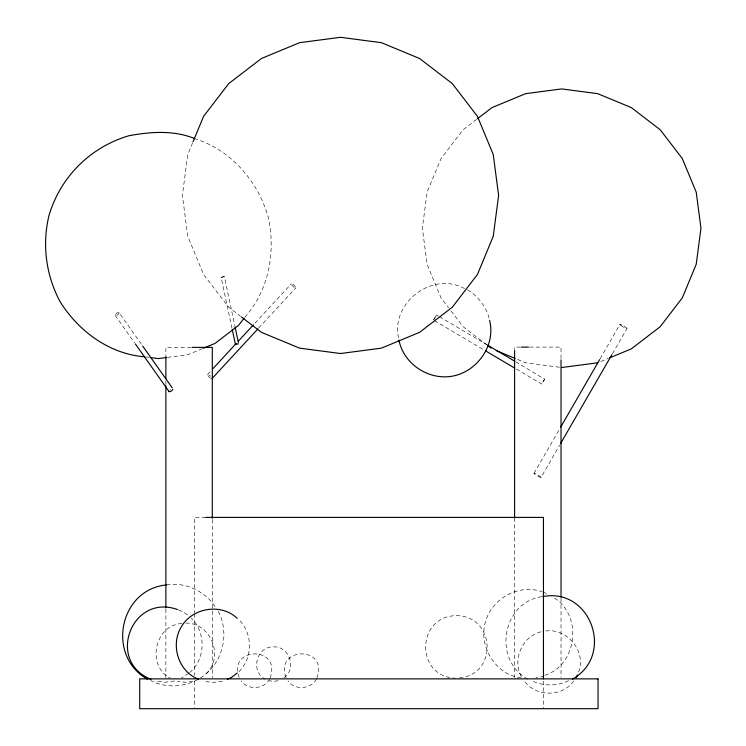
<?xml version="1.0" encoding="UTF-8"?>
<svg xmlns="http://www.w3.org/2000/svg" width="746" height="746" viewBox="0 0 746 746"><rect width="100%" height="100%" fill="white"/><g stroke="black" fill="none" stroke-linecap="round" stroke-linejoin="round"><path stroke-width="0.56" stroke-dasharray="3.73 2.8" d="M433.417 319.978L436.317 314.989L438.471 316.09M515.626 361.707L544.673 379.238L541.68 384.05L515.626 368.645M192.608 142.84L187.778 154.497L182.388 195.415L187.778 236.342L203.574 274.472L228.705 307.221L240.529 316.295M270.052 678.011C282.314 644.842 225.572 646.586 239.783 679.056M316.91 678.011C329.173 644.842 272.439 646.586 286.641 679.056M578.551 672.081C587.13 650.68 565.356 625.847 542.995 631.554M435.701 316.836L436.466 314.905M533.959 473.384L559.584 429.006M600.166 358.705L619.991 324.379M540.999 477.459A4.103 0.532 30 0 0 536.402 474.148A4.103 0.532 30 0 0 535.143 474.484A4.103 0.532 30 0 0 540.999 477.459L559.659 445.138M612.438 353.716L627.032 328.445M434.927 318.169L435.328 317.498M232.034 328.436L221.17 277.335L222.336 276.831L224.378 276.663L234.757 325.489M224.332 276.738L221.17 277.335M434.526 318.794L433.846 319.726M244.791 317.246C269.213 290.119 276.085 250.852 267.898 215.874C257.435 181.064 231.297 150.403 196.151 139.194M206.138 673.619C224.732 656.443 210.512 622.108 185.222 623.106M238.934 671.708C252.95 657.869 252.95 633.513 238.934 619.674M269.623 679.056C264.056 689.36 247.821 690.582 241.154 680.837M316.481 679.056C310.914 689.36 294.689 690.582 288.012 680.837M573.721 680.986C562.596 697.221 535.563 697.221 524.438 680.986M207.481 374.576L210.642 371.144M254.927 323.214L291.313 283.834M258.694 328.035L295.864 287.807M476.685 119.351L463.163 129.72L441.026 158.572L427.104 192.17L422.357 228.229L427.104 264.28L441.026 297.878L448.635 307.8M188.738 673.256L181.52 678.077M189.605 672.584C205.709 659.231 206.176 632.58 191.34 618.033M200.394 677.909C223.119 664.22 230.57 632.328 217.31 609.566M284.03 677.648C297.178 668.854 289.383 646.111 273.633 646.866C256.708 646.111 249.975 671.213 265.017 679.019M544.729 378.977L541.68 384.05M202.455 348.624L187.74 354.723L167.421 357.39M600.875 361.484L608.223 358.434M197.615 679.681C183.236 687.364 165.258 688.138 150.701 680.529M540.971 631.825C521.706 636.608 511.709 660.742 521.948 677.741M543.993 675.717L540.067 677.34L535.852 677.9M544.972 675.307C577.106 664.723 582.934 615.851 554.231 597.947M568.601 680.725C557.197 686.339 543.107 686.339 531.702 680.725M166.526 584.929C185.605 581.656 205.775 591.531 215.958 607.813M181.94 623.535C154.525 624.85 146.104 665.805 170.424 678.319M541.727 596.707C501.965 602.526 492.556 660.145 527.776 679.093M174.461 681.005L164.726 682.282L154.981 681.005M192.878 681.275L185.222 682.282L177.567 681.275M222.439 681.229L212.918 682.487L203.397 681.229M278.09 680.744L273.633 681.331L269.175 680.744M459.415 677.89C498.281 674.515 495.297 615.683 456.375 615.646C416.137 615.954 415.102 676.762 455.368 678.161M520.484 347.104L514.609 347.104L514.609 349.38M529.567 347.104L561.029 347.104L561.029 358.733M191.088 347.375L165.873 347.375L165.873 356.681M205.7 517.398L194.305 517.398L194.305 612.653M559.416 367.237L525.613 362.789L516.167 358.873M145.983 356.942L149.368 357.39M521.109 677.9C495.792 674.785 478.419 646.847 485.264 622.537C491.4 598.749 518.74 583.465 542.025 591.709M464.506 288.571C432.447 270.621 389.766 303.361 398.812 338.982M543.013 592.11L547.918 594.142M178.499 609.967L183.544 612.056L189.605 616.709M439.469 316.686L486.569 344.531M434.461 320.659L483.557 349.688M467.574 289.84C478.466 296.694 487.11 307.566 489.581 320.332M486.606 344.717L463.163 326.729L449.325 308.695M119.099 312.677A2.387 0.905 -35.3 0 1 116.544 315.39A2.387 0.905 -35.3 0 1 115.751 314.029A2.387 0.905 -35.3 0 1 119.099 312.677L141.973 345.034M115.173 315.381L134.681 342.983M561.029 598.339L561.029 677.433M543.452 681.163L543.452 708.7M514.609 517.892L514.609 677.433M212.302 519.514L212.302 677.704M194.305 613.818L194.305 675.382M194.305 681.163L194.305 707.553M165.873 381.103L165.873 384.591M165.873 609.081L165.873 677.704M170.004 389.748A2.387 0.905 -35.3 0 1 170.498 389.375M210.624 378.259A3.04 0.821 42.7 0 1 207.463 374.697A3.04 0.821 42.7 0 1 210.652 376.273M621.101 325.592A4.103 0.532 30 0 0 626.957 328.566A4.103 0.532 30 0 0 622.36 325.256A4.103 0.532 30 0 0 621.101 325.592M291.751 285A3.04 0.821 42.7 0 0 295.705 287.947A3.04 0.821 42.7 0 0 293.299 284.515A3.04 0.821 42.7 0 0 291.751 285"/><path stroke-width="1.12" d="M193.046 141.777L203.574 116.357L228.705 83.608L261.445 58.486L299.584 42.69L340.502 37.3L381.43 42.69L419.56 58.486L452.309 83.608L477.44 116.357L493.237 154.497L498.617 195.415L493.237 236.342L477.44 274.472L452.309 307.221L419.56 332.352L381.43 348.14L340.502 353.529L299.584 348.14L261.445 332.352L241.434 316.994M576.21 677.741L577.376 674.906M560.74 426.992L599.663 359.591M560.75 443.255L611.934 354.602M238.422 343.831L235.41 344.335L236.193 343.943M244.101 318.15L238.552 325.377L215.081 343.393L203.509 348.186M213.02 368.58L235.95 343.757M238.319 341.192L253.351 324.92M212.032 378.539L257.902 328.893M477.589 118.651L492.015 107.583L525.613 93.67L561.663 88.923L597.723 93.67L631.321 107.583L660.173 129.72L682.31 158.572L696.223 192.17L700.97 228.229L696.223 264.28L682.31 297.878L660.173 326.729L631.321 348.867L609.268 358.005M237.247 673.004L231.316 677.554L227.371 679.186M572.527 679.093C614.965 655.202 590.795 587.261 542.78 596.567M166.293 357.539L158.394 358.584L150.496 357.539M561.663 367.536L597.723 362.789M166.526 584.929C119.062 589.415 106.184 656.312 147.624 679.261M521.407 347.104L528.448 347.104M192.095 347.375L212.302 347.375L212.302 518.358M205.7 517.398L543.452 517.398L543.452 678.869M144.855 356.802C109.634 354.201 78.619 331.271 60.221 301.897C46.01 275.563 41.99 244.986 48.891 215.874C60.184 177.138 90.313 146.999 129.058 135.716C150.813 131.669 174.266 130.046 195.098 138.765M496.211 350.611L515.113 358.434M177.492 609.547C131.772 593.061 105.783 661.301 150.944 679.326M198.464 679.186C178.555 671.689 170.284 645.374 181.054 627.293C191.89 607.748 221.012 602.777 237.247 618.369M487.567 345.118L514.628 361.12M485.562 350.872L514.628 368.058M487.502 345.407L491.11 348.177M142.645 345.985L172.251 387.855M135.352 343.934L168.997 391.51M234.999 326.627L238.384 342.526M232.276 329.573L235.41 344.335M489.581 320.332C496.668 348.158 472.796 377.317 444.271 376.823C423.066 376.721 402.989 361.045 398.951 340.083M561.029 359.898L561.029 597.182M514.609 350.517L514.609 517.892M165.873 356.681L165.873 378.781M165.873 385.757L165.873 607.915M172.886 389.384A2.387 0.905 -35.3 0 1 170.629 391.398A2.387 0.905 -35.3 0 1 168.941 391.258M598.04 678.869L139.716 678.869L139.716 708.7L598.04 708.7L598.04 678.869"/></g></svg>
